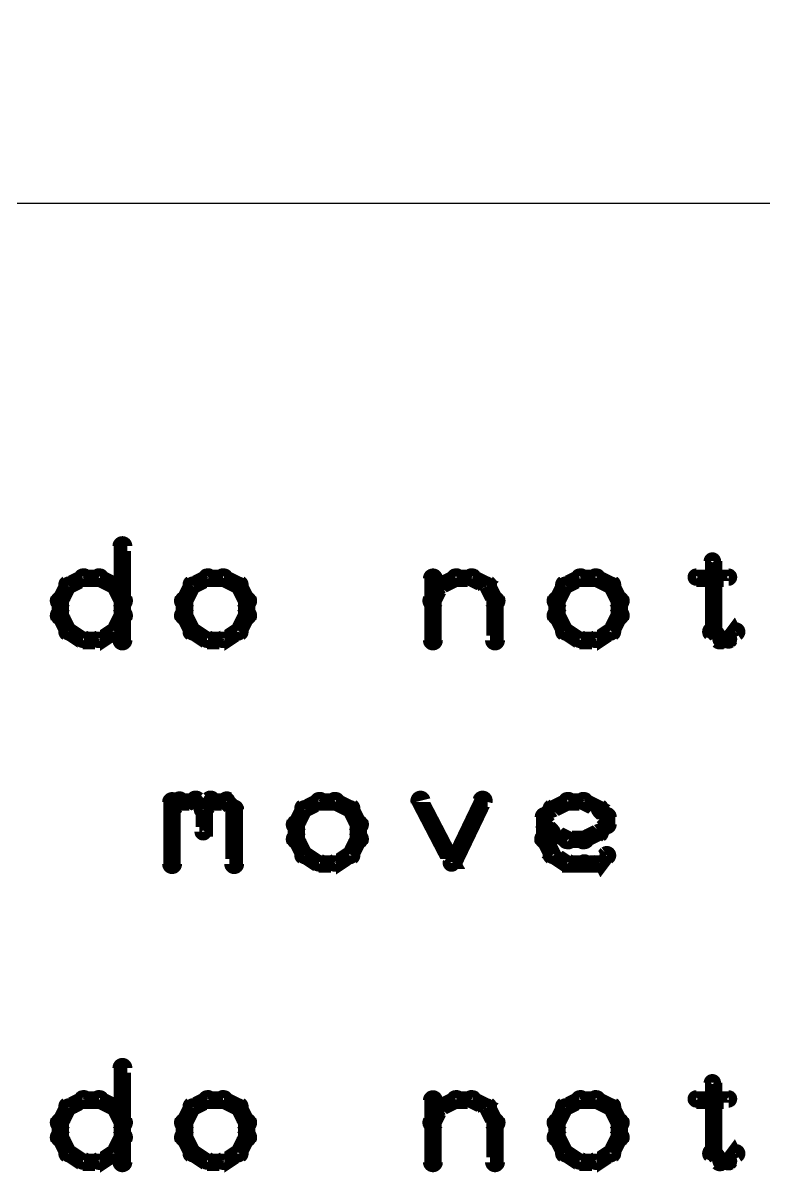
# Model space of a CAD drawing. Extents: x 7835 to 14160, y 8914 to 11568.
# Drawn here: x 11065 to 11363.3, y 8923.5 to 9387.5 of the extents above; entities that cross this region are included whole.
import ezdxf

# ---------------------------------------------------------------- set-up
doc = ezdxf.new("R2010")
doc.units = 0
doc.layers.add('_BOARD', color=254, linetype='CONTINUOUS')
doc.layers.add('DOCUMENTATION1', color=3, linetype='CONTINUOUS')

msp = doc.modelspace()

# ---------------------------------------------------------------- linework, layer by layer
at = {"layer": '_BOARD', "color": 3}
msp.add_lwpolyline([(7835, 9315), (11640, 9315), (11640, 9315), (11640, 11565), (11640, 11565), (7835, 11565), (7835, 11565), (7835, 9315), (7835, 9315)], close=True, dxfattribs=at)
at = {"layer": 'DOCUMENTATION1', "color": 94}
for points in [[(11103, 9139, 4, 4, 1), (11107, 9139, 0, 0, 0), (11105, 9139, 0, 0, 0), (11105, 9139, 7, 7, 0), (11105, 9177, 7, 7, 0), (11105, 9177, 0, 0, 0), (11105, 9177, 4, 4, 0), (11107, 9177, 4, 4, 1), (11103, 9177, 0, 0, 0)], [(11344, 9171, 4, 4, 1), (11341, 9171, 0, 0, 0), (11343, 9171, 0, 0, 0), (11343, 9171, 7, 7, 0), (11343, 9143, 7, 7, 0), (11343, 9143, 0, 0, 0), (11343, 9143, 4, 4, 0), (11341, 9143, 4, 4, 1), (11344, 9143, 0, 0, 0)], [(11090, 9163, 4, 4, 1), (11089, 9166, 0, 0, 0), (11089, 9164, 0, 0, 0), (11089, 9164, 7, 7, 0), (11083, 9161, 7, 7, 0), (11083, 9161, 0, 0, 0), (11083, 9161, 4, 4, 0), (11082, 9163, 4, 4, 1), (11084, 9160, 0, 0, 0)], [(11096, 9163, 4, 4, 1), (11096, 9166, 0, 0, 0), (11096, 9164, 0, 0, 0), (11096, 9164, 7, 7, 0), (11089, 9164, 7, 7, 0), (11089, 9164, 0, 0, 0), (11089, 9164, 4, 4, 0), (11089, 9166, 4, 4, 1), (11089, 9163, 0, 0, 0)], [(11101, 9160, 4, 4, 1), (11103, 9163, 0, 0, 0), (11102, 9161, 0, 0, 0), (11102, 9161, 7, 7, 0), (11096, 9164, 7, 7, 0), (11096, 9164, 0, 0, 0), (11096, 9164, 4, 4, 0), (11096, 9166, 4, 4, 1), (11095, 9163, 0, 0, 0)], [(11140, 9163, 4, 4, 1), (11139, 9166, 0, 0, 0), (11139, 9164, 0, 0, 0), (11139, 9164, 7, 7, 0), (11133, 9161, 7, 7, 0), (11133, 9161, 0, 0, 0), (11133, 9161, 4, 4, 0), (11132, 9163, 4, 4, 1), (11134, 9160, 0, 0, 0)], [(11146, 9163, 4, 4, 1), (11146, 9166, 0, 0, 0), (11146, 9164, 0, 0, 0), (11146, 9164, 7, 7, 0), (11139, 9164, 7, 7, 0), (11139, 9164, 0, 0, 0), (11139, 9164, 4, 4, 0), (11139, 9166, 4, 4, 1), (11139, 9163, 0, 0, 0)], [(11151, 9160, 4, 4, 1), (11153, 9163, 0, 0, 0), (11152, 9161, 0, 0, 0), (11152, 9161, 7, 7, 0), (11146, 9164, 7, 7, 0), (11146, 9164, 0, 0, 0), (11146, 9164, 4, 4, 0), (11146, 9166, 4, 4, 1), (11145, 9163, 0, 0, 0)], [(11228, 9139, 4, 4, 1), (11232, 9139, 0, 0, 0), (11230, 9139, 0, 0, 0), (11230, 9139, 7, 7, 0), (11230, 9164, 7, 7, 0), (11230, 9164, 0, 0, 0), (11230, 9164, 4, 4, 0), (11232, 9164, 4, 4, 1), (11228, 9164, 0, 0, 0)], [(11232, 9163, 4, 4, 1), (11234, 9160, 0, 0, 0), (11233, 9161, 0, 0, 0), (11233, 9161, 7, 7, 0), (11239, 9164, 7, 7, 0), (11239, 9164, 0, 0, 0), (11239, 9164, 4, 4, 0), (11240, 9163, 4, 4, 1), (11239, 9166, 0, 0, 0)], [(11239, 9166, 4, 4, 1), (11239, 9163, 0, 0, 0), (11239, 9164, 0, 0, 0), (11239, 9164, 7, 7, 0), (11246, 9164, 7, 7, 0), (11246, 9164, 0, 0, 0), (11246, 9164, 4, 4, 0), (11246, 9163, 4, 4, 1), (11246, 9166, 0, 0, 0)], [(11246, 9166, 4, 4, 1), (11245, 9163, 0, 0, 0), (11246, 9164, 0, 0, 0), (11246, 9164, 7, 7, 0), (11252, 9161, 7, 7, 0), (11252, 9161, 0, 0, 0), (11252, 9161, 4, 4, 0), (11251, 9160, 4, 4, 1), (11253, 9163, 0, 0, 0)], [(11290, 9163, 4, 4, 1), (11289, 9166, 0, 0, 0), (11289, 9164, 0, 0, 0), (11289, 9164, 7, 7, 0), (11283, 9161, 7, 7, 0), (11283, 9161, 0, 0, 0), (11283, 9161, 4, 4, 0), (11282, 9163, 4, 4, 1), (11284, 9160, 0, 0, 0)], [(11296, 9163, 4, 4, 1), (11296, 9166, 0, 0, 0), (11296, 9164, 0, 0, 0), (11296, 9164, 7, 7, 0), (11289, 9164, 7, 7, 0), (11289, 9164, 0, 0, 0), (11289, 9164, 4, 4, 0), (11289, 9166, 4, 4, 1), (11289, 9163, 0, 0, 0)], [(11301, 9160, 4, 4, 1), (11303, 9163, 0, 0, 0), (11302, 9161, 0, 0, 0), (11302, 9161, 7, 7, 0), (11296, 9164, 7, 7, 0), (11296, 9164, 0, 0, 0), (11296, 9164, 4, 4, 0), (11296, 9166, 4, 4, 1), (11295, 9163, 0, 0, 0)], [(11336, 9166, 4, 4, 1), (11336, 9163, 0, 0, 0), (11336, 9164, 0, 0, 0), (11336, 9164, 7, 7, 0), (11349, 9164, 7, 7, 0), (11349, 9164, 0, 0, 0), (11349, 9164, 4, 4, 0), (11349, 9163, 4, 4, 1), (11349, 9166, 0, 0, 0)], [(11085, 9160, 4, 4, 1), (11082, 9162, 0, 0, 0), (11083, 9161, 0, 0, 0), (11083, 9161, 7, 7, 0), (11080, 9155, 7, 7, 0), (11080, 9155, 0, 0, 0), (11080, 9155, 4, 4, 0), (11078, 9156, 4, 4, 1), (11082, 9154, 0, 0, 0)], [(11103, 9154, 4, 4, 1), (11107, 9156, 0, 0, 0), (11105, 9155, 0, 0, 0), (11105, 9155, 7, 7, 0), (11102, 9161, 7, 7, 0), (11102, 9161, 0, 0, 0), (11102, 9161, 4, 4, 0), (11103, 9162, 4, 4, 1), (11100, 9160, 0, 0, 0)], [(11135, 9160, 4, 4, 1), (11132, 9162, 0, 0, 0), (11133, 9161, 0, 0, 0), (11133, 9161, 7, 7, 0), (11130, 9155, 7, 7, 0), (11130, 9155, 0, 0, 0), (11130, 9155, 4, 4, 0), (11128, 9156, 4, 4, 1), (11132, 9154, 0, 0, 0)], [(11153, 9154, 4, 4, 1), (11157, 9156, 0, 0, 0), (11155, 9155, 0, 0, 0), (11155, 9155, 7, 7, 0), (11152, 9161, 7, 7, 0), (11152, 9161, 0, 0, 0), (11152, 9161, 4, 4, 0), (11153, 9162, 4, 4, 1), (11150, 9160, 0, 0, 0)], [(11228, 9156, 4, 4, 1), (11232, 9154, 0, 0, 0), (11230, 9155, 0, 0, 0), (11230, 9155, 7, 7, 0), (11233, 9161, 7, 7, 0), (11233, 9161, 0, 0, 0), (11233, 9161, 4, 4, 0), (11235, 9160, 4, 4, 1), (11232, 9162, 0, 0, 0)], [(11253, 9162, 4, 4, 1), (11250, 9160, 0, 0, 0), (11252, 9161, 0, 0, 0), (11252, 9161, 7, 7, 0), (11255, 9155, 7, 7, 0), (11255, 9155, 0, 0, 0), (11255, 9155, 4, 4, 0), (11253, 9154, 4, 4, 1), (11257, 9156, 0, 0, 0)], [(11285, 9160, 4, 4, 1), (11282, 9162, 0, 0, 0), (11283, 9161, 0, 0, 0), (11283, 9161, 7, 7, 0), (11280, 9155, 7, 7, 0), (11280, 9155, 0, 0, 0), (11280, 9155, 4, 4, 0), (11278, 9156, 4, 4, 1), (11282, 9154, 0, 0, 0)], [(11303, 9154, 4, 4, 1), (11307, 9156, 0, 0, 0), (11305, 9155, 0, 0, 0), (11305, 9155, 7, 7, 0), (11302, 9161, 7, 7, 0), (11302, 9161, 0, 0, 0), (11302, 9161, 4, 4, 0), (11303, 9162, 4, 4, 1), (11300, 9160, 0, 0, 0)], [(11082, 9155, 4, 4, 1), (11078, 9155, 0, 0, 0), (11080, 9155, 0, 0, 0), (11080, 9155, 7, 7, 0), (11080, 9149, 7, 7, 0), (11080, 9149, 0, 0, 0), (11080, 9149, 4, 4, 0), (11078, 9149, 4, 4, 1), (11082, 9149, 0, 0, 0)], [(11132, 9155, 4, 4, 1), (11128, 9155, 0, 0, 0), (11130, 9155, 0, 0, 0), (11130, 9155, 7, 7, 0), (11130, 9149, 7, 7, 0), (11130, 9149, 0, 0, 0), (11130, 9149, 4, 4, 0), (11128, 9149, 4, 4, 1), (11132, 9149, 0, 0, 0)], [(11153, 9149, 4, 4, 1), (11157, 9149, 0, 0, 0), (11155, 9149, 0, 0, 0), (11155, 9149, 7, 7, 0), (11155, 9155, 7, 7, 0), (11155, 9155, 0, 0, 0), (11155, 9155, 4, 4, 0), (11157, 9155, 4, 4, 1), (11153, 9155, 0, 0, 0)], [(11257, 9155, 4, 4, 1), (11253, 9155, 0, 0, 0), (11255, 9155, 0, 0, 0), (11255, 9155, 7, 7, 0), (11255, 9139, 7, 7, 0), (11255, 9139, 0, 0, 0), (11255, 9139, 4, 4, 0), (11253, 9139, 4, 4, 1), (11257, 9139, 0, 0, 0)], [(11282, 9155, 4, 4, 1), (11278, 9155, 0, 0, 0), (11280, 9155, 0, 0, 0), (11280, 9155, 7, 7, 0), (11280, 9149, 7, 7, 0), (11280, 9149, 0, 0, 0), (11280, 9149, 4, 4, 0), (11278, 9149, 4, 4, 1), (11282, 9149, 0, 0, 0)], [(11303, 9149, 4, 4, 1), (11307, 9149, 0, 0, 0), (11305, 9149, 0, 0, 0), (11305, 9149, 7, 7, 0), (11305, 9155, 7, 7, 0), (11305, 9155, 0, 0, 0), (11305, 9155, 4, 4, 0), (11307, 9155, 4, 4, 1), (11303, 9155, 0, 0, 0)], [(11082, 9150, 4, 4, 1), (11078, 9148, 0, 0, 0), (11080, 9149, 0, 0, 0), (11080, 9149, 7, 7, 0), (11083, 9143, 7, 7, 0), (11083, 9143, 0, 0, 0), (11083, 9143, 4, 4, 0), (11082, 9142, 4, 4, 1), (11085, 9143, 0, 0, 0)], [(11100, 9143, 4, 4, 1), (11103, 9142, 0, 0, 0), (11102, 9143, 0, 0, 0), (11102, 9143, 7, 7, 0), (11105, 9149, 7, 7, 0), (11105, 9149, 0, 0, 0), (11105, 9149, 4, 4, 0), (11107, 9148, 4, 4, 1), (11103, 9150, 0, 0, 0)], [(11132, 9150, 4, 4, 1), (11128, 9148, 0, 0, 0), (11130, 9149, 0, 0, 0), (11130, 9149, 7, 7, 0), (11133, 9143, 7, 7, 0), (11133, 9143, 0, 0, 0), (11133, 9143, 4, 4, 0), (11132, 9142, 4, 4, 1), (11135, 9143, 0, 0, 0)], [(11150, 9143, 4, 4, 1), (11153, 9142, 0, 0, 0), (11152, 9143, 0, 0, 0), (11152, 9143, 7, 7, 0), (11155, 9149, 7, 7, 0), (11155, 9149, 0, 0, 0), (11155, 9149, 4, 4, 0), (11157, 9148, 4, 4, 1), (11153, 9150, 0, 0, 0)], [(11282, 9150, 4, 4, 1), (11278, 9148, 0, 0, 0), (11280, 9149, 0, 0, 0), (11280, 9149, 7, 7, 0), (11283, 9143, 7, 7, 0), (11283, 9143, 0, 0, 0), (11283, 9143, 4, 4, 0), (11282, 9142, 4, 4, 1), (11285, 9143, 0, 0, 0)], [(11300, 9143, 4, 4, 1), (11303, 9142, 0, 0, 0), (11302, 9143, 0, 0, 0), (11302, 9143, 7, 7, 0), (11305, 9149, 7, 7, 0), (11305, 9149, 0, 0, 0), (11305, 9149, 4, 4, 0), (11307, 9148, 4, 4, 1), (11303, 9150, 0, 0, 0)], [(11084, 9144, 4, 4, 1), (11082, 9141, 0, 0, 0), (11083, 9143, 0, 0, 0), (11083, 9143, 7, 7, 0), (11089, 9139, 7, 7, 0), (11089, 9139, 0, 0, 0), (11089, 9139, 4, 4, 0), (11089, 9138, 4, 4, 1), (11090, 9141, 0, 0, 0)], [(11095, 9141, 4, 4, 1), (11096, 9138, 0, 0, 0), (11096, 9139, 0, 0, 0), (11096, 9139, 7, 7, 0), (11102, 9143, 7, 7, 0), (11102, 9143, 0, 0, 0), (11102, 9143, 4, 4, 0), (11103, 9141, 4, 4, 1), (11101, 9144, 0, 0, 0)], [(11134, 9144, 4, 4, 1), (11132, 9141, 0, 0, 0), (11133, 9143, 0, 0, 0), (11133, 9143, 7, 7, 0), (11139, 9139, 7, 7, 0), (11139, 9139, 0, 0, 0), (11139, 9139, 4, 4, 0), (11139, 9138, 4, 4, 1), (11140, 9141, 0, 0, 0)], [(11145, 9141, 4, 4, 1), (11146, 9138, 0, 0, 0), (11146, 9139, 0, 0, 0), (11146, 9139, 7, 7, 0), (11152, 9143, 7, 7, 0), (11152, 9143, 0, 0, 0), (11152, 9143, 4, 4, 0), (11153, 9141, 4, 4, 1), (11151, 9144, 0, 0, 0)], [(11284, 9144, 4, 4, 1), (11282, 9141, 0, 0, 0), (11283, 9143, 0, 0, 0), (11283, 9143, 7, 7, 0), (11289, 9139, 7, 7, 0), (11289, 9139, 0, 0, 0), (11289, 9139, 4, 4, 0), (11289, 9138, 4, 4, 1), (11290, 9141, 0, 0, 0)], [(11295, 9141, 4, 4, 1), (11296, 9138, 0, 0, 0), (11296, 9139, 0, 0, 0), (11296, 9139, 7, 7, 0), (11302, 9143, 7, 7, 0), (11302, 9143, 0, 0, 0), (11302, 9143, 4, 4, 0), (11303, 9141, 4, 4, 1), (11301, 9144, 0, 0, 0)], [(11344, 9144, 4, 4, 1), (11341, 9141, 0, 0, 0), (11343, 9143, 0, 0, 0), (11343, 9143, 7, 7, 0), (11346, 9139, 7, 7, 0), (11346, 9139, 0, 0, 0), (11346, 9139, 4, 4, 0), (11344, 9138, 4, 4, 1), (11347, 9141, 0, 0, 0)], [(11348, 9141, 4, 4, 1), (11350, 9138, 0, 0, 0), (11349, 9139, 0, 0, 0), (11349, 9139, 7, 7, 0), (11352, 9143, 7, 7, 0), (11352, 9143, 0, 0, 0), (11352, 9143, 4, 4, 0), (11353, 9141, 4, 4, 1), (11351, 9144, 0, 0, 0)], [(11089, 9141, 4, 4, 1), (11089, 9138, 0, 0, 0), (11089, 9139, 0, 0, 0), (11089, 9139, 7, 7, 0), (11096, 9139, 7, 7, 0), (11096, 9139, 0, 0, 0), (11096, 9139, 4, 4, 0), (11096, 9138, 4, 4, 1), (11096, 9141, 0, 0, 0)], [(11139, 9141, 4, 4, 1), (11139, 9138, 0, 0, 0), (11139, 9139, 0, 0, 0), (11139, 9139, 7, 7, 0), (11146, 9139, 7, 7, 0), (11146, 9139, 0, 0, 0), (11146, 9139, 4, 4, 0), (11146, 9138, 4, 4, 1), (11146, 9141, 0, 0, 0)], [(11289, 9141, 4, 4, 1), (11289, 9138, 0, 0, 0), (11289, 9139, 0, 0, 0), (11289, 9139, 7, 7, 0), (11296, 9139, 7, 7, 0), (11296, 9139, 0, 0, 0), (11296, 9139, 4, 4, 0), (11296, 9138, 4, 4, 1), (11296, 9141, 0, 0, 0)], [(11346, 9141, 4, 4, 1), (11346, 9138, 0, 0, 0), (11346, 9139, 0, 0, 0), (11346, 9139, 7, 7, 0), (11349, 9139, 7, 7, 0), (11349, 9139, 0, 0, 0), (11349, 9139, 4, 4, 0), (11349, 9138, 4, 4, 1), (11349, 9141, 0, 0, 0)], [(11123, 9049, 4, 4, 1), (11127, 9049, 0, 0, 0), (11125, 9049, 0, 0, 0), (11125, 9049, 7, 7, 0), (11125, 9074, 7, 7, 0), (11125, 9074, 0, 0, 0), (11125, 9074, 4, 4, 0), (11127, 9074, 4, 4, 1), (11123, 9074, 0, 0, 0)], [(11124, 9072, 4, 4, 1), (11126, 9070, 0, 0, 0), (11125, 9071, 0, 0, 0), (11125, 9071, 7, 7, 0), (11128, 9074, 7, 7, 0), (11128, 9074, 0, 0, 0), (11128, 9074, 4, 4, 0), (11129, 9073, 4, 4, 1), (11127, 9076, 0, 0, 0)], [(11128, 9076, 4, 4, 1), (11128, 9073, 0, 0, 0), (11128, 9074, 0, 0, 0), (11128, 9074, 7, 7, 0), (11134, 9074, 7, 7, 0), (11134, 9074, 0, 0, 0), (11134, 9074, 4, 4, 0), (11134, 9073, 4, 4, 1), (11134, 9076, 0, 0, 0)], [(11136, 9076, 4, 4, 1), (11133, 9073, 0, 0, 0), (11134, 9074, 0, 0, 0), (11134, 9074, 7, 7, 0), (11138, 9071, 7, 7, 0), (11138, 9071, 0, 0, 0), (11138, 9071, 4, 4, 0), (11136, 9070, 4, 4, 1), (11139, 9072, 0, 0, 0)], [(11136, 9072, 4, 4, 1), (11139, 9070, 0, 0, 0), (11138, 9071, 0, 0, 0), (11138, 9071, 7, 7, 0), (11141, 9074, 7, 7, 0), (11141, 9074, 0, 0, 0), (11141, 9074, 4, 4, 0), (11142, 9073, 4, 4, 1), (11139, 9076, 0, 0, 0)], [(11139, 9071, 4, 4, 1), (11136, 9071, 0, 0, 0), (11138, 9071, 0, 0, 0), (11138, 9071, 7, 7, 0), (11138, 9062, 7, 7, 0), (11138, 9062, 0, 0, 0), (11138, 9062, 4, 4, 0), (11136, 9062, 4, 4, 1), (11139, 9062, 0, 0, 0)], [(11141, 9076, 4, 4, 1), (11141, 9073, 0, 0, 0), (11141, 9074, 0, 0, 0), (11141, 9074, 7, 7, 0), (11147, 9074, 7, 7, 0), (11147, 9074, 0, 0, 0), (11147, 9074, 4, 4, 0), (11147, 9073, 4, 4, 1), (11147, 9076, 0, 0, 0)], [(11148, 9076, 4, 4, 1), (11146, 9073, 0, 0, 0), (11147, 9074, 0, 0, 0), (11147, 9074, 7, 7, 0), (11150, 9071, 7, 7, 0), (11150, 9071, 0, 0, 0), (11150, 9071, 4, 4, 0), (11149, 9070, 4, 4, 1), (11151, 9072, 0, 0, 0)], [(11152, 9071, 4, 4, 1), (11148, 9071, 0, 0, 0), (11150, 9071, 0, 0, 0), (11150, 9071, 7, 7, 0), (11150, 9049, 7, 7, 0), (11150, 9049, 0, 0, 0), (11150, 9049, 4, 4, 0), (11148, 9049, 4, 4, 1), (11152, 9049, 0, 0, 0)], [(11180, 9070, 4, 4, 1), (11177, 9072, 0, 0, 0), (11178, 9071, 0, 0, 0), (11178, 9071, 7, 7, 0), (11175, 9065, 7, 7, 0), (11175, 9065, 0, 0, 0), (11175, 9065, 4, 4, 0), (11173, 9066, 4, 4, 1), (11177, 9064, 0, 0, 0)], [(11185, 9073, 4, 4, 1), (11184, 9076, 0, 0, 0), (11184, 9074, 0, 0, 0), (11184, 9074, 7, 7, 0), (11178, 9071, 7, 7, 0), (11178, 9071, 0, 0, 0), (11178, 9071, 4, 4, 0), (11177, 9073, 4, 4, 1), (11179, 9070, 0, 0, 0)], [(11191, 9073, 4, 4, 1), (11191, 9076, 0, 0, 0), (11191, 9074, 0, 0, 0), (11191, 9074, 7, 7, 0), (11184, 9074, 7, 7, 0), (11184, 9074, 0, 0, 0), (11184, 9074, 4, 4, 0), (11184, 9076, 4, 4, 1), (11184, 9073, 0, 0, 0)], [(11196, 9070, 4, 4, 1), (11198, 9073, 0, 0, 0), (11197, 9071, 0, 0, 0), (11197, 9071, 7, 7, 0), (11191, 9074, 7, 7, 0), (11191, 9074, 0, 0, 0), (11191, 9074, 4, 4, 0), (11191, 9076, 4, 4, 1), (11190, 9073, 0, 0, 0)], [(11198, 9064, 4, 4, 1), (11202, 9066, 0, 0, 0), (11200, 9065, 0, 0, 0), (11200, 9065, 7, 7, 0), (11197, 9071, 7, 7, 0), (11197, 9071, 0, 0, 0), (11197, 9071, 4, 4, 0), (11198, 9072, 4, 4, 1), (11195, 9070, 0, 0, 0)], [(11227, 9075, 4, 4, 1), (11223, 9074, 0, 0, 0), (11225, 9074, 0, 0, 0), (11225, 9074, 7, 7, 0), (11238, 9049, 7, 7, 0), (11238, 9049, 0, 0, 0), (11238, 9049, 4, 4, 0), (11236, 9049, 4, 4, 1), (11239, 9050, 0, 0, 0)], [(11236, 9050, 4, 4, 1), (11239, 9049, 0, 0, 0), (11238, 9049, 0, 0, 0), (11238, 9049, 7, 7, 0), (11250, 9074, 7, 7, 0), (11250, 9074, 0, 0, 0), (11250, 9074, 4, 4, 0), (11252, 9074, 4, 4, 1), (11248, 9075, 0, 0, 0)], [(11274, 9069, 4, 4, 1), (11276, 9067, 0, 0, 0), (11275, 9068, 0, 0, 0), (11275, 9068, 7, 7, 0), (11278, 9071, 7, 7, 0), (11278, 9071, 0, 0, 0), (11278, 9071, 4, 4, 0), (11279, 9070, 4, 4, 1), (11277, 9072, 0, 0, 0)], [(11277, 9073, 4, 4, 1), (11279, 9070, 0, 0, 0), (11278, 9071, 0, 0, 0), (11278, 9071, 7, 7, 0), (11284, 9074, 7, 7, 0), (11284, 9074, 0, 0, 0), (11284, 9074, 4, 4, 0), (11285, 9073, 4, 4, 1), (11284, 9076, 0, 0, 0)], [(11284, 9076, 4, 4, 1), (11284, 9073, 0, 0, 0), (11284, 9074, 0, 0, 0), (11284, 9074, 7, 7, 0), (11291, 9074, 7, 7, 0), (11291, 9074, 0, 0, 0), (11291, 9074, 4, 4, 0), (11291, 9073, 4, 4, 1), (11291, 9076, 0, 0, 0)], [(11291, 9076, 4, 4, 1), (11290, 9073, 0, 0, 0), (11291, 9074, 0, 0, 0), (11291, 9074, 7, 7, 0), (11297, 9071, 7, 7, 0), (11297, 9071, 0, 0, 0), (11297, 9071, 4, 4, 0), (11296, 9070, 4, 4, 1), (11298, 9073, 0, 0, 0)], [(11298, 9072, 4, 4, 1), (11296, 9070, 0, 0, 0), (11297, 9071, 0, 0, 0), (11297, 9071, 7, 7, 0), (11300, 9068, 7, 7, 0), (11300, 9068, 0, 0, 0), (11300, 9068, 4, 4, 0), (11299, 9067, 4, 4, 1), (11301, 9069, 0, 0, 0)], [(11273, 9059, 4, 4, 1), (11277, 9059, 0, 0, 0), (11275, 9059, 0, 0, 0), (11275, 9059, 7, 7, 0), (11275, 9068, 7, 7, 0), (11275, 9068, 0, 0, 0), (11275, 9068, 4, 4, 0), (11277, 9068, 4, 4, 1), (11273, 9068, 0, 0, 0)], [(11302, 9068, 4, 4, 1), (11298, 9068, 0, 0, 0), (11300, 9068, 0, 0, 0), (11300, 9068, 7, 7, 0), (11300, 9065, 7, 7, 0), (11300, 9065, 0, 0, 0), (11300, 9065, 4, 4, 0), (11298, 9065, 4, 4, 1), (11302, 9065, 0, 0, 0)], [(11177, 9065, 4, 4, 1), (11173, 9065, 0, 0, 0), (11175, 9065, 0, 0, 0), (11175, 9065, 7, 7, 0), (11175, 9059, 7, 7, 0), (11175, 9059, 0, 0, 0), (11175, 9059, 4, 4, 0), (11173, 9059, 4, 4, 1), (11177, 9059, 0, 0, 0)], [(11198, 9059, 4, 4, 1), (11202, 9059, 0, 0, 0), (11200, 9059, 0, 0, 0), (11200, 9059, 7, 7, 0), (11200, 9065, 7, 7, 0), (11200, 9065, 0, 0, 0), (11200, 9065, 4, 4, 0), (11202, 9065, 4, 4, 1), (11198, 9065, 0, 0, 0)], [(11277, 9061, 4, 4, 1), (11279, 9063, 0, 0, 0), (11278, 9062, 0, 0, 0), (11278, 9062, 7, 7, 0), (11275, 9065, 7, 7, 0), (11275, 9065, 0, 0, 0), (11275, 9065, 4, 4, 0), (11276, 9066, 4, 4, 1), (11274, 9064, 0, 0, 0)], [(11284, 9057, 4, 4, 1), (11285, 9060, 0, 0, 0), (11284, 9059, 0, 0, 0), (11284, 9059, 7, 7, 0), (11278, 9062, 7, 7, 0), (11278, 9062, 0, 0, 0), (11278, 9062, 4, 4, 0), (11279, 9063, 4, 4, 1), (11277, 9060, 0, 0, 0)], [(11298, 9060, 4, 4, 1), (11296, 9063, 0, 0, 0), (11297, 9062, 0, 0, 0), (11297, 9062, 7, 7, 0), (11291, 9059, 7, 7, 0), (11291, 9059, 0, 0, 0), (11291, 9059, 4, 4, 0), (11290, 9060, 4, 4, 1), (11291, 9057, 0, 0, 0)], [(11301, 9064, 4, 4, 1), (11299, 9066, 0, 0, 0), (11300, 9065, 0, 0, 0), (11300, 9065, 7, 7, 0), (11297, 9062, 7, 7, 0), (11297, 9062, 0, 0, 0), (11297, 9062, 4, 4, 0), (11296, 9063, 4, 4, 1), (11298, 9061, 0, 0, 0)], [(11177, 9060, 4, 4, 1), (11173, 9058, 0, 0, 0), (11175, 9059, 0, 0, 0), (11175, 9059, 7, 7, 0), (11178, 9053, 7, 7, 0), (11178, 9053, 0, 0, 0), (11178, 9053, 4, 4, 0), (11177, 9052, 4, 4, 1), (11180, 9053, 0, 0, 0)], [(11195, 9053, 4, 4, 1), (11198, 9052, 0, 0, 0), (11197, 9053, 0, 0, 0), (11197, 9053, 7, 7, 0), (11200, 9059, 7, 7, 0), (11200, 9059, 0, 0, 0), (11200, 9059, 4, 4, 0), (11202, 9058, 4, 4, 1), (11198, 9060, 0, 0, 0)], [(11277, 9052, 4, 4, 1), (11280, 9053, 0, 0, 0), (11278, 9053, 0, 0, 0), (11278, 9053, 7, 7, 0), (11275, 9059, 7, 7, 0), (11275, 9059, 0, 0, 0), (11275, 9059, 4, 4, 0), (11277, 9060, 4, 4, 1), (11273, 9058, 0, 0, 0)], [(11291, 9057, 4, 4, 1), (11291, 9061, 0, 0, 0), (11291, 9059, 0, 0, 0), (11291, 9059, 7, 7, 0), (11284, 9059, 7, 7, 0), (11284, 9059, 0, 0, 0), (11284, 9059, 4, 4, 0), (11284, 9061, 4, 4, 1), (11284, 9057, 0, 0, 0)], [(11179, 9054, 4, 4, 1), (11177, 9051, 0, 0, 0), (11178, 9053, 0, 0, 0), (11178, 9053, 7, 7, 0), (11184, 9049, 7, 7, 0), (11184, 9049, 0, 0, 0), (11184, 9049, 4, 4, 0), (11184, 9048, 4, 4, 1), (11185, 9051, 0, 0, 0)], [(11190, 9051, 4, 4, 1), (11191, 9048, 0, 0, 0), (11191, 9049, 0, 0, 0), (11191, 9049, 7, 7, 0), (11197, 9053, 7, 7, 0), (11197, 9053, 0, 0, 0), (11197, 9053, 4, 4, 0), (11198, 9051, 4, 4, 1), (11196, 9054, 0, 0, 0)], [(11284, 9048, 4, 4, 1), (11285, 9051, 0, 0, 0), (11284, 9049, 0, 0, 0), (11284, 9049, 7, 7, 0), (11278, 9053, 7, 7, 0), (11278, 9053, 0, 0, 0), (11278, 9053, 4, 4, 0), (11279, 9054, 4, 4, 1), (11277, 9051, 0, 0, 0)], [(11301, 9051, 4, 4, 1), (11299, 9054, 0, 0, 0), (11300, 9053, 0, 0, 0), (11300, 9053, 7, 7, 0), (11297, 9049, 7, 7, 0), (11297, 9049, 0, 0, 0), (11297, 9049, 4, 4, 0), (11296, 9051, 4, 4, 1), (11298, 9048, 0, 0, 0)], [(11184, 9051, 4, 4, 1), (11184, 9048, 0, 0, 0), (11184, 9049, 0, 0, 0), (11184, 9049, 7, 7, 0), (11191, 9049, 7, 7, 0), (11191, 9049, 0, 0, 0), (11191, 9049, 4, 4, 0), (11191, 9048, 4, 4, 1), (11191, 9051, 0, 0, 0)], [(11291, 9048, 4, 4, 1), (11291, 9051, 0, 0, 0), (11291, 9049, 0, 0, 0), (11291, 9049, 7, 7, 0), (11284, 9049, 7, 7, 0), (11284, 9049, 0, 0, 0), (11284, 9049, 4, 4, 0), (11284, 9051, 4, 4, 1), (11284, 9048, 0, 0, 0)], [(11297, 9048, 4, 4, 1), (11297, 9051, 0, 0, 0), (11297, 9049, 0, 0, 0), (11297, 9049, 7, 7, 0), (11291, 9049, 7, 7, 0), (11291, 9049, 0, 0, 0), (11291, 9049, 4, 4, 0), (11291, 9051, 4, 4, 1), (11291, 9048, 0, 0, 0)], [(11103, 8929, 4, 4, 1), (11107, 8929, 0, 0, 0), (11105, 8929, 0, 0, 0), (11105, 8929, 7, 7, 0), (11105, 8967, 7, 7, 0), (11105, 8967, 0, 0, 0), (11105, 8967, 4, 4, 0), (11107, 8967, 4, 4, 1), (11103, 8967, 0, 0, 0)], [(11344, 8961, 4, 4, 1), (11341, 8961, 0, 0, 0), (11343, 8961, 0, 0, 0), (11343, 8961, 7, 7, 0), (11343, 8933, 7, 7, 0), (11343, 8933, 0, 0, 0), (11343, 8933, 4, 4, 0), (11341, 8933, 4, 4, 1), (11344, 8933, 0, 0, 0)], [(11085, 8950, 4, 4, 1), (11082, 8952, 0, 0, 0), (11083, 8951, 0, 0, 0), (11083, 8951, 7, 7, 0), (11080, 8945, 7, 7, 0), (11080, 8945, 0, 0, 0), (11080, 8945, 4, 4, 0), (11078, 8946, 4, 4, 1), (11082, 8944, 0, 0, 0)], [(11090, 8953, 4, 4, 1), (11089, 8956, 0, 0, 0), (11089, 8954, 0, 0, 0), (11089, 8954, 7, 7, 0), (11083, 8951, 7, 7, 0), (11083, 8951, 0, 0, 0), (11083, 8951, 4, 4, 0), (11082, 8953, 4, 4, 1), (11084, 8950, 0, 0, 0)], [(11096, 8953, 4, 4, 1), (11096, 8956, 0, 0, 0), (11096, 8954, 0, 0, 0), (11096, 8954, 7, 7, 0), (11089, 8954, 7, 7, 0), (11089, 8954, 0, 0, 0), (11089, 8954, 4, 4, 0), (11089, 8956, 4, 4, 1), (11089, 8953, 0, 0, 0)], [(11101, 8950, 4, 4, 1), (11103, 8953, 0, 0, 0), (11102, 8951, 0, 0, 0), (11102, 8951, 7, 7, 0), (11096, 8954, 7, 7, 0), (11096, 8954, 0, 0, 0), (11096, 8954, 4, 4, 0), (11096, 8956, 4, 4, 1), (11095, 8953, 0, 0, 0)], [(11103, 8944, 4, 4, 1), (11107, 8946, 0, 0, 0), (11105, 8945, 0, 0, 0), (11105, 8945, 7, 7, 0), (11102, 8951, 7, 7, 0), (11102, 8951, 0, 0, 0), (11102, 8951, 4, 4, 0), (11103, 8952, 4, 4, 1), (11100, 8950, 0, 0, 0)], [(11135, 8950, 4, 4, 1), (11132, 8952, 0, 0, 0), (11133, 8951, 0, 0, 0), (11133, 8951, 7, 7, 0), (11130, 8945, 7, 7, 0), (11130, 8945, 0, 0, 0), (11130, 8945, 4, 4, 0), (11128, 8946, 4, 4, 1), (11132, 8944, 0, 0, 0)], [(11140, 8953, 4, 4, 1), (11139, 8956, 0, 0, 0), (11139, 8954, 0, 0, 0), (11139, 8954, 7, 7, 0), (11133, 8951, 7, 7, 0), (11133, 8951, 0, 0, 0), (11133, 8951, 4, 4, 0), (11132, 8953, 4, 4, 1), (11134, 8950, 0, 0, 0)], [(11146, 8953, 4, 4, 1), (11146, 8956, 0, 0, 0), (11146, 8954, 0, 0, 0), (11146, 8954, 7, 7, 0), (11139, 8954, 7, 7, 0), (11139, 8954, 0, 0, 0), (11139, 8954, 4, 4, 0), (11139, 8956, 4, 4, 1), (11139, 8953, 0, 0, 0)], [(11151, 8950, 4, 4, 1), (11153, 8953, 0, 0, 0), (11152, 8951, 0, 0, 0), (11152, 8951, 7, 7, 0), (11146, 8954, 7, 7, 0), (11146, 8954, 0, 0, 0), (11146, 8954, 4, 4, 0), (11146, 8956, 4, 4, 1), (11145, 8953, 0, 0, 0)], [(11153, 8944, 4, 4, 1), (11157, 8946, 0, 0, 0), (11155, 8945, 0, 0, 0), (11155, 8945, 7, 7, 0), (11152, 8951, 7, 7, 0), (11152, 8951, 0, 0, 0), (11152, 8951, 4, 4, 0), (11153, 8952, 4, 4, 1), (11150, 8950, 0, 0, 0)], [(11228, 8946, 4, 4, 1), (11232, 8944, 0, 0, 0), (11230, 8945, 0, 0, 0), (11230, 8945, 7, 7, 0), (11233, 8951, 7, 7, 0), (11233, 8951, 0, 0, 0), (11233, 8951, 4, 4, 0), (11235, 8950, 4, 4, 1), (11232, 8952, 0, 0, 0)], [(11228, 8929, 4, 4, 1), (11232, 8929, 0, 0, 0), (11230, 8929, 0, 0, 0), (11230, 8929, 7, 7, 0), (11230, 8954, 7, 7, 0), (11230, 8954, 0, 0, 0), (11230, 8954, 4, 4, 0), (11232, 8954, 4, 4, 1), (11228, 8954, 0, 0, 0)], [(11232, 8953, 4, 4, 1), (11234, 8950, 0, 0, 0), (11233, 8951, 0, 0, 0), (11233, 8951, 7, 7, 0), (11239, 8954, 7, 7, 0), (11239, 8954, 0, 0, 0), (11239, 8954, 4, 4, 0), (11240, 8953, 4, 4, 1), (11239, 8956, 0, 0, 0)], [(11239, 8956, 4, 4, 1), (11239, 8953, 0, 0, 0), (11239, 8954, 0, 0, 0), (11239, 8954, 7, 7, 0), (11246, 8954, 7, 7, 0), (11246, 8954, 0, 0, 0), (11246, 8954, 4, 4, 0), (11246, 8953, 4, 4, 1), (11246, 8956, 0, 0, 0)], [(11246, 8956, 4, 4, 1), (11245, 8953, 0, 0, 0), (11246, 8954, 0, 0, 0), (11246, 8954, 7, 7, 0), (11252, 8951, 7, 7, 0), (11252, 8951, 0, 0, 0), (11252, 8951, 4, 4, 0), (11251, 8950, 4, 4, 1), (11253, 8953, 0, 0, 0)], [(11253, 8952, 4, 4, 1), (11250, 8950, 0, 0, 0), (11252, 8951, 0, 0, 0), (11252, 8951, 7, 7, 0), (11255, 8945, 7, 7, 0), (11255, 8945, 0, 0, 0), (11255, 8945, 4, 4, 0), (11253, 8944, 4, 4, 1), (11257, 8946, 0, 0, 0)], [(11285, 8950, 4, 4, 1), (11282, 8952, 0, 0, 0), (11283, 8951, 0, 0, 0), (11283, 8951, 7, 7, 0), (11280, 8945, 7, 7, 0), (11280, 8945, 0, 0, 0), (11280, 8945, 4, 4, 0), (11278, 8946, 4, 4, 1), (11282, 8944, 0, 0, 0)], [(11290, 8953, 4, 4, 1), (11289, 8956, 0, 0, 0), (11289, 8954, 0, 0, 0), (11289, 8954, 7, 7, 0), (11283, 8951, 7, 7, 0), (11283, 8951, 0, 0, 0), (11283, 8951, 4, 4, 0), (11282, 8953, 4, 4, 1), (11284, 8950, 0, 0, 0)], [(11296, 8953, 4, 4, 1), (11296, 8956, 0, 0, 0), (11296, 8954, 0, 0, 0), (11296, 8954, 7, 7, 0), (11289, 8954, 7, 7, 0), (11289, 8954, 0, 0, 0), (11289, 8954, 4, 4, 0), (11289, 8956, 4, 4, 1), (11289, 8953, 0, 0, 0)], [(11301, 8950, 4, 4, 1), (11303, 8953, 0, 0, 0), (11302, 8951, 0, 0, 0), (11302, 8951, 7, 7, 0), (11296, 8954, 7, 7, 0), (11296, 8954, 0, 0, 0), (11296, 8954, 4, 4, 0), (11296, 8956, 4, 4, 1), (11295, 8953, 0, 0, 0)], [(11303, 8944, 4, 4, 1), (11307, 8946, 0, 0, 0), (11305, 8945, 0, 0, 0), (11305, 8945, 7, 7, 0), (11302, 8951, 7, 7, 0), (11302, 8951, 0, 0, 0), (11302, 8951, 4, 4, 0), (11303, 8952, 4, 4, 1), (11300, 8950, 0, 0, 0)], [(11336, 8956, 4, 4, 1), (11336, 8953, 0, 0, 0), (11336, 8954, 0, 0, 0), (11336, 8954, 7, 7, 0), (11349, 8954, 7, 7, 0), (11349, 8954, 0, 0, 0), (11349, 8954, 4, 4, 0), (11349, 8953, 4, 4, 1), (11349, 8956, 0, 0, 0)], [(11082, 8945, 4, 4, 1), (11078, 8945, 0, 0, 0), (11080, 8945, 0, 0, 0), (11080, 8945, 7, 7, 0), (11080, 8939, 7, 7, 0), (11080, 8939, 0, 0, 0), (11080, 8939, 4, 4, 0), (11078, 8939, 4, 4, 1), (11082, 8939, 0, 0, 0)], [(11132, 8945, 4, 4, 1), (11128, 8945, 0, 0, 0), (11130, 8945, 0, 0, 0), (11130, 8945, 7, 7, 0), (11130, 8939, 7, 7, 0), (11130, 8939, 0, 0, 0), (11130, 8939, 4, 4, 0), (11128, 8939, 4, 4, 1), (11132, 8939, 0, 0, 0)], [(11153, 8939, 4, 4, 1), (11157, 8939, 0, 0, 0), (11155, 8939, 0, 0, 0), (11155, 8939, 7, 7, 0), (11155, 8945, 7, 7, 0), (11155, 8945, 0, 0, 0), (11155, 8945, 4, 4, 0), (11157, 8945, 4, 4, 1), (11153, 8945, 0, 0, 0)], [(11257, 8945, 4, 4, 1), (11253, 8945, 0, 0, 0), (11255, 8945, 0, 0, 0), (11255, 8945, 7, 7, 0), (11255, 8929, 7, 7, 0), (11255, 8929, 0, 0, 0), (11255, 8929, 4, 4, 0), (11253, 8929, 4, 4, 1), (11257, 8929, 0, 0, 0)], [(11282, 8945, 4, 4, 1), (11278, 8945, 0, 0, 0), (11280, 8945, 0, 0, 0), (11280, 8945, 7, 7, 0), (11280, 8939, 7, 7, 0), (11280, 8939, 0, 0, 0), (11280, 8939, 4, 4, 0), (11278, 8939, 4, 4, 1), (11282, 8939, 0, 0, 0)], [(11303, 8939, 4, 4, 1), (11307, 8939, 0, 0, 0), (11305, 8939, 0, 0, 0), (11305, 8939, 7, 7, 0), (11305, 8945, 7, 7, 0), (11305, 8945, 0, 0, 0), (11305, 8945, 4, 4, 0), (11307, 8945, 4, 4, 1), (11303, 8945, 0, 0, 0)], [(11082, 8940, 4, 4, 1), (11078, 8938, 0, 0, 0), (11080, 8939, 0, 0, 0), (11080, 8939, 7, 7, 0), (11083, 8933, 7, 7, 0), (11083, 8933, 0, 0, 0), (11083, 8933, 4, 4, 0), (11082, 8932, 4, 4, 1), (11085, 8933, 0, 0, 0)], [(11100, 8933, 4, 4, 1), (11103, 8932, 0, 0, 0), (11102, 8933, 0, 0, 0), (11102, 8933, 7, 7, 0), (11105, 8939, 7, 7, 0), (11105, 8939, 0, 0, 0), (11105, 8939, 4, 4, 0), (11107, 8938, 4, 4, 1), (11103, 8940, 0, 0, 0)], [(11132, 8940, 4, 4, 1), (11128, 8938, 0, 0, 0), (11130, 8939, 0, 0, 0), (11130, 8939, 7, 7, 0), (11133, 8933, 7, 7, 0), (11133, 8933, 0, 0, 0), (11133, 8933, 4, 4, 0), (11132, 8932, 4, 4, 1), (11135, 8933, 0, 0, 0)], [(11150, 8933, 4, 4, 1), (11153, 8932, 0, 0, 0), (11152, 8933, 0, 0, 0), (11152, 8933, 7, 7, 0), (11155, 8939, 7, 7, 0), (11155, 8939, 0, 0, 0), (11155, 8939, 4, 4, 0), (11157, 8938, 4, 4, 1), (11153, 8940, 0, 0, 0)], [(11282, 8940, 4, 4, 1), (11278, 8938, 0, 0, 0), (11280, 8939, 0, 0, 0), (11280, 8939, 7, 7, 0), (11283, 8933, 7, 7, 0), (11283, 8933, 0, 0, 0), (11283, 8933, 4, 4, 0), (11282, 8932, 4, 4, 1), (11285, 8933, 0, 0, 0)], [(11300, 8933, 4, 4, 1), (11303, 8932, 0, 0, 0), (11302, 8933, 0, 0, 0), (11302, 8933, 7, 7, 0), (11305, 8939, 7, 7, 0), (11305, 8939, 0, 0, 0), (11305, 8939, 4, 4, 0), (11307, 8938, 4, 4, 1), (11303, 8940, 0, 0, 0)], [(11084, 8934, 4, 4, 1), (11082, 8931, 0, 0, 0), (11083, 8933, 0, 0, 0), (11083, 8933, 7, 7, 0), (11089, 8929, 7, 7, 0), (11089, 8929, 0, 0, 0), (11089, 8929, 4, 4, 0), (11089, 8928, 4, 4, 1), (11090, 8931, 0, 0, 0)], [(11095, 8931, 4, 4, 1), (11096, 8928, 0, 0, 0), (11096, 8929, 0, 0, 0), (11096, 8929, 7, 7, 0), (11102, 8933, 7, 7, 0), (11102, 8933, 0, 0, 0), (11102, 8933, 4, 4, 0), (11103, 8931, 4, 4, 1), (11101, 8934, 0, 0, 0)], [(11134, 8934, 4, 4, 1), (11132, 8931, 0, 0, 0), (11133, 8933, 0, 0, 0), (11133, 8933, 7, 7, 0), (11139, 8929, 7, 7, 0), (11139, 8929, 0, 0, 0), (11139, 8929, 4, 4, 0), (11139, 8928, 4, 4, 1), (11140, 8931, 0, 0, 0)], [(11145, 8931, 4, 4, 1), (11146, 8928, 0, 0, 0), (11146, 8929, 0, 0, 0), (11146, 8929, 7, 7, 0), (11152, 8933, 7, 7, 0), (11152, 8933, 0, 0, 0), (11152, 8933, 4, 4, 0), (11153, 8931, 4, 4, 1), (11151, 8934, 0, 0, 0)], [(11284, 8934, 4, 4, 1), (11282, 8931, 0, 0, 0), (11283, 8933, 0, 0, 0), (11283, 8933, 7, 7, 0), (11289, 8929, 7, 7, 0), (11289, 8929, 0, 0, 0), (11289, 8929, 4, 4, 0), (11289, 8928, 4, 4, 1), (11290, 8931, 0, 0, 0)], [(11295, 8931, 4, 4, 1), (11296, 8928, 0, 0, 0), (11296, 8929, 0, 0, 0), (11296, 8929, 7, 7, 0), (11302, 8933, 7, 7, 0), (11302, 8933, 0, 0, 0), (11302, 8933, 4, 4, 0), (11303, 8931, 4, 4, 1), (11301, 8934, 0, 0, 0)], [(11344, 8934, 4, 4, 1), (11341, 8931, 0, 0, 0), (11343, 8933, 0, 0, 0), (11343, 8933, 7, 7, 0), (11346, 8929, 7, 7, 0), (11346, 8929, 0, 0, 0), (11346, 8929, 4, 4, 0), (11344, 8928, 4, 4, 1), (11347, 8931, 0, 0, 0)], [(11348, 8931, 4, 4, 1), (11350, 8928, 0, 0, 0), (11349, 8929, 0, 0, 0), (11349, 8929, 7, 7, 0), (11352, 8933, 7, 7, 0), (11352, 8933, 0, 0, 0), (11352, 8933, 4, 4, 0), (11353, 8931, 4, 4, 1), (11351, 8934, 0, 0, 0)], [(11089, 8931, 4, 4, 1), (11089, 8928, 0, 0, 0), (11089, 8929, 0, 0, 0), (11089, 8929, 7, 7, 0), (11096, 8929, 7, 7, 0), (11096, 8929, 0, 0, 0), (11096, 8929, 4, 4, 0), (11096, 8928, 4, 4, 1), (11096, 8931, 0, 0, 0)], [(11139, 8931, 4, 4, 1), (11139, 8928, 0, 0, 0), (11139, 8929, 0, 0, 0), (11139, 8929, 7, 7, 0), (11146, 8929, 7, 7, 0), (11146, 8929, 0, 0, 0), (11146, 8929, 4, 4, 0), (11146, 8928, 4, 4, 1), (11146, 8931, 0, 0, 0)], [(11289, 8931, 4, 4, 1), (11289, 8928, 0, 0, 0), (11289, 8929, 0, 0, 0), (11289, 8929, 7, 7, 0), (11296, 8929, 7, 7, 0), (11296, 8929, 0, 0, 0), (11296, 8929, 4, 4, 0), (11296, 8928, 4, 4, 1), (11296, 8931, 0, 0, 0)], [(11346, 8931, 4, 4, 1), (11346, 8928, 0, 0, 0), (11346, 8929, 0, 0, 0), (11346, 8929, 7, 7, 0), (11349, 8929, 7, 7, 0), (11349, 8929, 0, 0, 0), (11349, 8929, 4, 4, 0), (11349, 8928, 4, 4, 1), (11349, 8931, 0, 0, 0)]]:
    msp.add_lwpolyline(points, format="xyseb", dxfattribs=at)

doc.saveas('drawing.dxf')
